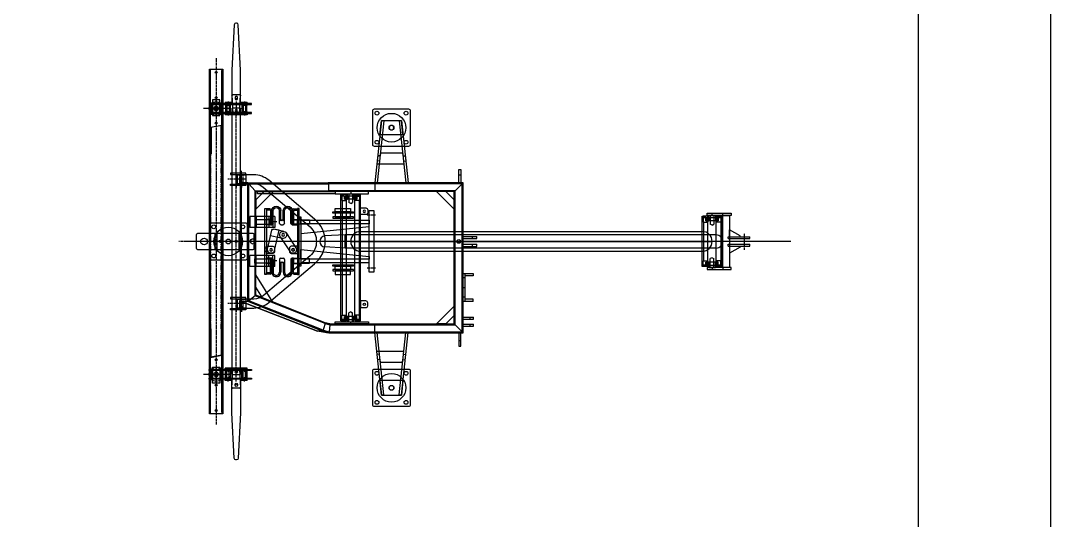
# Model space of a CAD drawing. Header units: millimetres. Extents: x 25083 to 52777, y 24772 to 45779.
# Drawn here: x 50119 to 52456, y 39702 to 40835 of the extents above; entities that cross this region are included whole.
import ezdxf

# ---------------------------------------------------------------- set-up
doc = ezdxf.new("R2010")
doc.units = ezdxf.units.MM
for name, pattern in [('0_CORE_Tower 1_01$0$105_15_0102_Level 01$0${ Tapered Dash }', [10, 4, -1, 1.5, -1, 1.5, -1]), ('0_CORE_Tower 1_01$0$105_15_0102_Level 01$1${ Tapered Dash }', [10, 4, -1, 1.5, -1, 1.5, -1]), ('0_CORE_Tower 1_01$0${ Tapered Dash }', [10, 4, -1, 1.5, -1, 1.5, -1]), ('0_CORE_Tower 1_01$0${ Wide Dash }', [12, 4, -2, 4, -2]), ('CENTER', [2, 1.25, -0.25, 0.25, -0.25]), ('双点画线', [22, 12, -2, 2, -2, 2, -2])]:
    doc.linetypes.add(name, pattern=pattern)
doc.layers.add('05(细点画线、剖切面的剖切线)', color=1, linetype='CENTER', lineweight=25)

# ---------------------------------------------------------------- blocks, each defined once
blk = doc.blocks.new('A$C226E364C')
at = {"color": 0}
for p, q in [((-3, 20.6), (-5.7, 20.6)), ((-3, 17.5), (-5.7, 17.5)), ((-5.7, 15.8), (1.3, 15.8)), ((-5.7, 0.8), (1.3, 0.8)), ((-1.3, 20.6), (1.3, 20.6)), ((-1.3, 17.5), (1.3, 17.5)), ((-3, -0.9), (-5.7, -0.9)), ((-3, -4), (-5.7, -4)), ((-1.3, -0.9), (1.3, -0.9)), ((-1.3, -4), (1.3, -4))]:
    blk.add_line(p, q, dxfattribs=at)
blk.add_lwpolyline([(-5.7, -5.7), (1.3, -5.7), (1.3, 22.3), (-5.7, 22.3)], close=True, dxfattribs=at)
at = {"color": 1}
for centre in [(-2.2, 19), (-2.2, -2.5)]:
    blk.add_circle(centre, 1.75, dxfattribs=at)
at = {"color": 0}
for centre, start, end in [((-2.2, 19), 61.7247, 118.2753), ((-2.2, 19), 241.7247, 298.2753), ((-2.2, -2.5), 61.7247, 118.2753), ((-2.2, -2.5), 241.7247, 298.2753)]:
    blk.add_arc(centre, 1.76, start, end, dxfattribs=at)
blk = doc.blocks.new('A$C086B6BDC')
at = {"color": 4}
for p, q in [((-8.8, 1.2), (-8.8, 7.2)), ((-8.8, 7.2), (1.2, 7.2)), ((-8.8, 1.2), (-1.8, 1.2)), ((-1.8, 1.2), (-1.8, -2)), ((1.2, 7.2), (1.2, -2)), ((-1.8, -0.3), (-1.8, -0.3)), ((-1.8, -2), (1.2, -2))]:
    blk.add_line(p, q, dxfattribs=at)
blk = doc.blocks.new('A$C6F3E5C05')
at = {"color": 1}
blk.add_line((-1.6, 2.3), (1.4, 2.3), dxfattribs=at)
at = {"color": 4}
blk.add_lwpolyline([(-1.6, 5.3), (1.4, 5.3), (1.4, -4.7), (-1.6, -4.7)], close=True, dxfattribs=at)
blk = doc.blocks.new('A$C7A11684E')
at = {"color": 1}
for p, q in [((-227.6, -0.6), (-214.6, -0.6)), ((-214.6, -1.1), (-214.6, -0.6)), ((45.4, -1.1), (45.4, -0.6)), ((58.4, -0.6), (45.4, -0.6))]:
    blk.add_line(p, q, dxfattribs=at)
for points in [[(-227.6, -0.6), (-227.6, 1.9), (58.4, 1.9), (58.4, -0.6)], [(45.4, -1.1), (-214.6, -1.1)]]:
    blk.add_lwpolyline(points, dxfattribs=at)
blk = doc.blocks.new('A$C69601DDB')
at = {"color": 3}
for p, q in [((-252.6, 11.7), (-240.6, 11.7)), ((-252.6, 11.7), (-252.6, -3.3)), ((-252.6, 8.4), (-232.6, 8.4)), ((-240.6, 13.7), (25.4, 13.7)), ((-240.6, 13.7), (-240.6, 11.7)), ((-230.6, 4.2), (-232.6, 8.4)), ((-230.6, 4.2), (-232.6, -0.1)), ((15.4, 4.2), (17.4, 8.4)), ((15.4, 4.2), (17.4, -0.1)), ((37.4, 8.4), (17.4, 8.4)), ((25.4, 13.7), (25.4, 11.7)), ((-252.6, -0.1), (-232.6, -0.1)), ((-252.6, -3.3), (-240.6, -3.3)), ((-240.6, -3.3), (-240.6, -5.3)), ((-240.6, -5.3), (25.4, -5.3)), ((37.4, -0.1), (17.4, -0.1)), ((25.4, -3.3), (25.4, -5.3))]:
    blk.add_line(p, q, dxfattribs=at)
at = {"color": 3, "linetype": 'ByBlock'}
for p, q in [((25.4, 11.7), (37.4, 11.7)), ((37.4, 11.7), (37.4, -3.3)), ((37.4, -3.3), (25.4, -3.3))]:
    blk.add_line(p, q, dxfattribs=at)
blk = doc.blocks.new('A$C2A6543FE')
at = {"color": 0, "linetype": 'ByBlock', "lineweight": -3}
for name, p in [('A$C69601DDB', (-26.6, 14)), ('A$C7A11684E', (-49.6, 38.8))]:
    blk.add_blockref(name, p, dxfattribs=at)
at = {"color": 0}
for name, p in [('A$C6F3E5C05', (-275.6, 32.8)), ('A$C086B6BDC', (-265.4, 31)), ('A$C226E364C', (-268.5, 9.9))]:
    blk.add_blockref(name, p, dxfattribs=at)
at = {"color": 0, "xscale": -1}
for name, p in [('A$C086B6BDC', (-3, 31)), ('A$C226E364C', (0.2, 9.9)), ('A$C6F3E5C05', (7.3, 32.8))]:
    blk.add_blockref(name, p, dxfattribs=at)
at = {"color": 0, "xscale": -1, "rotation": 180}
for name, p in [('A$C6F3E5C05', (-275.6, 3.5)), ('A$C086B6BDC', (-265.4, 5.3))]:
    blk.add_blockref(name, p, dxfattribs=at)
at = {"color": 0, "rotation": 180}
for name, p in [('A$C086B6BDC', (-3, 5.3)), ('A$C6F3E5C05', (7.3, 3.5))]:
    blk.add_blockref(name, p, dxfattribs=at)
at = {"color": 0, "linetype": 'ByBlock', "lineweight": -3, "xscale": -1, "rotation": 180}
blk.add_blockref('A$C7A11684E', (-49.6, -2.5), dxfattribs=at)
blk = doc.blocks.new('A$C00BD3A56')
at = {"layer": '05(细点画线、剖切面的剖切线)', "color": 4, "linetype": 'ByBlock'}
for p, q in [((49.5, 32.1), (-725.5, 32.1)), ((72, 9.6), (-748, 9.6)), ((49.5, -12.9), (-725.5, -12.9))]:
    blk.add_line(p, q, dxfattribs=at)
for centre, start, end in [((-725.5, 9.6), 90, 270), ((49.5, 9.6), 270, 90)]:
    blk.add_arc(centre, 22.5, start, end, dxfattribs=at)
blk = doc.blocks.new('A$C675F56F9')
at = {"color": 3}
for p, q in [((-85, 11.3), (-73, 11.3)), ((-85, 11.3), (-85, -3.7)), ((-85, 8.1), (-65, 8.1)), ((-73, 13.3), (21, 13.3)), ((-73, 13.3), (-73, 11.3)), ((-63, 3.8), (-65, 8.1)), ((-63, 3.8), (-65, -0.4)), ((11, 3.8), (13, 8.1)), ((11, 3.8), (13, -0.4)), ((33, 8.1), (13, 8.1)), ((21, 13.3), (21, 11.3)), ((-85, -0.4), (-65, -0.4)), ((-85, -3.7), (-73, -3.7)), ((-73, -3.7), (-73, -5.7)), ((-73, -5.7), (21, -5.7)), ((33, -0.4), (13, -0.4)), ((21, -3.7), (21, -5.7))]:
    blk.add_line(p, q, dxfattribs=at)
at = {"color": 3, "linetype": 'ByBlock'}
for p, q in [((21, 11.3), (33, 11.3)), ((33, 11.3), (33, -3.7)), ((33, -3.7), (21, -3.7))]:
    blk.add_line(p, q, dxfattribs=at)
blk = doc.blocks.new('A$C64C12D0B')
at = {"color": 1}
for p, q in [((-92.7, -1), (-79.7, -1)), ((-79.7, -1.5), (-79.7, -1)), ((8.3, -1.5), (8.3, -1)), ((21.3, -1), (8.3, -1))]:
    blk.add_line(p, q, dxfattribs=at)
for points in [[(-92.7, -1), (-92.7, 1.5), (21.3, 1.5), (21.3, -1)], [(8.3, -1.5), (-79.7, -1.5)]]:
    blk.add_lwpolyline(points, dxfattribs=at)
blk = doc.blocks.new('A$C06B802E3')
at = {"color": 0, "linetype": 'ByBlock', "lineweight": -3}
for name, p in [('A$C675F56F9', (-9.2, 10.4)), ('A$C64C12D0B', (0.4, 35.2))]:
    blk.add_blockref(name, p, dxfattribs=at)
at = {"color": 0}
for name, p in [('A$C6F3E5C05', (-90.7, 28.9)), ('A$C086B6BDC', (-80.5, 27)), ('A$C226E364C', (-83.6, 5.9))]:
    blk.add_blockref(name, p, dxfattribs=at)
at = {"color": 0, "xscale": -1}
for name, p, rotation in [('A$C086B6BDC', (9.9, 27), 359.9999999998244), ('A$C226E364C', (13.1, 5.9), 359.9999999998244), ('A$C6F3E5C05', (20.2, 28.9), 359.9999999998244), ('A$C6F3E5C05', (-90.7, -0.5), 180), ('A$C086B6BDC', (-80.5, 1.4), 180)]:
    blk.add_blockref(name, p, dxfattribs=dict(at, rotation=rotation))
at = {"color": 0, "rotation": 179.9999999998245}
for name, p in [('A$C086B6BDC', (9.9, 1.4)), ('A$C6F3E5C05', (20.2, -0.5))]:
    blk.add_blockref(name, p, dxfattribs=at)
at = {"color": 0, "linetype": 'ByBlock', "lineweight": -3, "xscale": -1, "rotation": 180}
blk.add_blockref('A$C64C12D0B', (0.4, -6.8), dxfattribs=at)
blk = doc.blocks.new('A$C54982F7B')
at = {"color": 0, "linetype": 'ByBlock', "lineweight": -3, "rotation": 270}
for name, p in [('A$C2A6543FE', (-16.7, -41.1)), ('A$C06B802E3', (-832.8, 20.8))]:
    blk.add_blockref(name, p, dxfattribs=at)
at = {"color": 0, "linetype": 'ByBlock', "lineweight": -3}
blk.add_blockref('A$C00BD3A56', (-70.6, 46.4), dxfattribs=at)
blk = doc.blocks.new('Z$W@#1CCE9FD8')
at = {"color": 1, "linetype": 'ByBlock', "lineweight": -3}
blk.add_line((-8.8, -3), (-8.8, 2), dxfattribs=at)
at = {"layer": '05(细点画线、剖切面的剖切线)', "color": 4, "linetype": 'ByBlock'}
blk.add_lwpolyline([(26.2, -3), (26.2, 2), (-48.8, 2), (-48.8, -3)], close=True, dxfattribs=at)
blk = doc.blocks.new('Z$W@#29A6927')
at = {"color": 4, "linetype": 'ByBlock', "lineweight": -3}
blk.add_lwpolyline([(8.8, 1.8), (185.4, 1.8), (185.4, -3.2), (8.8, -3.2)], close=True, dxfattribs=at)
at = {"color": 7, "linetype": 'ByBlock', "lineweight": -3}
blk.add_blockref('Z$W@#1CCE9FD8', (-17.4, -0.2), dxfattribs=at)
blk = doc.blocks.new('A$C15D52835')
at = {"layer": '05(细点画线、剖切面的剖切线)', "color": 0, "linetype": 'ByBlock'}
for p, q in [((1.9, 10.7), (-17, -8.2)), ((23.1, 10.7), (-17, -29.4)), ((1.9, 10.7), (23.1, 10.7)), ((-17, -8.2), (-17, -29.4))]:
    blk.add_line(p, q, dxfattribs=at)
blk = doc.blocks.new('A$C760E6F11')
at = {"color": 0, "linetype": 'ByBlock', "lineweight": -3}
for p, q in [((-30.1, 33.6), (-6.6, 24.3)), ((8.7, -0.1), (8.7, -28.3))]:
    blk.add_line(p, q, dxfattribs=at)
at = {"layer": '05(细点画线、剖切面的剖切线)', "color": 0, "linetype": 'ByBlock'}
for p, q in [((-30.1, 33.6), (8.7, -28.3)), ((-6.6, 24.3), (8.7, -0.1))]:
    blk.add_line(p, q, dxfattribs=at)
blk = doc.blocks.new('Z$W@#29931F98')
at = {"color": 0, "linetype": 'Continuous', "lineweight": 25}
for p, q in [((-352, 267.2), (-354, 269.2)), ((-49.3, 269.2), (-354, 269.2)), ((-354, 269.2), (-354, -70.8)), ((-354, 269.2), (-352, 267.2)), ((-336, 251.2), (-352, 267.2)), ((-352, 267.2), (-352, -68.8)), ((-49.8, 267.2), (-352, 267.2)), ((-51.7, 251.2), (-49.8, 267.2)), ((-36.5, 263.6), (-49.8, 267.2)), ((-35.2, 265.6), (-49.3, 269.2)), ((-40.9, 248.3), (-37.5, 260.2)), ((-36.5, 263.6), (-36.5, 263.6)), ((-36.5, 263.6), (132.1, 197)), ((-35.2, 265.6), (134.7, 198.4)), ((-23.7, 265.7), (149.4, 198.4)), ((149.5, 198.4), (-23.6, 265.7)), ((-334, 249.2), (-336, 251.2)), ((-336, 251.2), (-336, -52.8)), ((-336, 251.2), (-334, 249.2)), ((-51.7, 251.2), (-336, 251.2)), ((-51.6, 249.2), (-334, 249.2)), ((-40.9, 248.3), (-51.7, 251.2)), ((-51.7, 249.3), (-41.2, 246.5)), ((-51.3, 249.2), (-51.6, 249.2)), ((-41.2, 246.5), (116.3, 184.4)), ((-40.9, 248.3), (117.5, 185.8)), ((117.5, 185.8), (132.1, 197)), ((132.1, 197), (132.1, -68.8)), ((134.7, 198.4), (149.4, 198.4)), ((134.7, 198.4), (134.7, -70.8)), ((149.4, 198.4), (149.4, -70.8)), ((149.5, -70.6), (149.5, 198.3)), ((116.3, 184.5), (116.3, -51)), ((117.5, 185.8), (117.5, -52.8)), ((-354, -70.8), (-352, -68.8)), ((-352, -68.8), (-354, -70.8)), ((-352, -68.8), (-336, -52.8)), ((-352, -68.8), (-48.4, -68.8)), ((-336, -52.8), (-334, -50.8)), ((-334, -50.8), (-336, -52.8)), ((-336, -52.8), (-48.4, -52.8)), ((-334, -50.8), (-47.9, -50.8)), ((-49, -52.8), (-49, -68.8)), ((117.5, -52.8), (-48.4, -52.8)), ((132.1, -68.8), (-48.4, -68.8)), ((116.3, -50.8), (-47.9, -50.8)), ((117.5, -52.8), (132.1, -68.8)), ((-354, -70.8), (-47.9, -70.8)), ((134.7, -70.8), (-47.9, -70.8)), ((134.7, -70.8), (149.4, -70.8))]:
    blk.add_line(p, q, dxfattribs=at)
at = {"color": 0, "linetype": 'ByBlock', "lineweight": -3}
for p, q in [((-154, 269.2), (-154, 249.2)), ((-49.3, 269.2), (-43.9, 269.3)), ((-43.9, 269.3), (-23.7, 265.7)), ((-37.5, 260.2), (-36.5, 263.6)), ((-35.2, 265.6), (-23.7, 265.7)), ((-334, 249.2), (-334, -50.8)), ((-154, -70.8), (-154, -50.8))]:
    blk.add_line(p, q, dxfattribs=at)
at = {"color": 1, "linetype": 'ByBlock', "lineweight": -3}
blk.add_line((116.3, 62.2), (149.5, 62.2), dxfattribs=at)
at = {"color": 0, "linetype": 'ByBlock', "lineweight": -3}
blk.add_circle((-344, 62.2), 4.25, dxfattribs=at)
blk.add_arc((-33.8, 246.4), 7.4, 164.8668, 179.1436, dxfattribs=at)
at = {"color": 0, "linetype": 'Continuous', "lineweight": 25}
for centre, major_axis, ratio, start_param, end_param in [((-49.5, 267.3), (0.26, 2), 0.138006, 0.32957, 1.639896), ((-35.8, 263.6), (0.62, 1.9), 0.328108, 0.105463, 1.676259), ((-51.4, 251.3), (0.26, 2), 0.138006, 1.639896, 3.123426), ((-51.4, 251.2), (0.26, 2), 0.138006, 2.803229, 3.15976), ((132.9, 197), (1.98, 1.35), 0.199118, 0.28375, 1.854546), ((147.5, 197), (1.98, 1.35), 0.199118, 6.148056, 6.566935), ((118.3, 185.8), (1.98, 1.35), 0.199118, 1.854546, 3.006463), ((-48.6, -52.8), (0, 2), 0.212557, 0, 1.570796), ((-48.6, -68.8), (0, 2), 0.212557, 1.570796, 3.141593), ((118.3, -52.8), (-1.96, 1.96), 0.212557, 0.20944, 1.361357), ((132.9, -68.8), (-1.96, 1.96), 0.212557, 1.361357, 2.932153), ((132.9, -68.8), (1.96, -1.96), 0.212557, 4.502949, 6.073746), ((147.5, -68.8), (-1.96, 1.96), 0.212557, 2.932153, 3.351032)]:
    blk.add_ellipse(centre, major_axis=major_axis, ratio=ratio, start_param=start_param, end_param=end_param, dxfattribs=at)
at = {"color": 0, "linetype": 'ByBlock', "lineweight": -3}
for name, p in [('A$C15D52835', (-317, 238.5)), ('A$C760E6F11', (107.6, 166.1))]:
    blk.add_blockref(name, p, dxfattribs=at)
at = {"color": 0, "linetype": 'ByBlock', "lineweight": -3, "xscale": -1, "rotation": 180}
blk.add_blockref('A$C15D52835', (-317, -40.1), dxfattribs=at)
at = {"color": 0, "linetype": 'ByBlock', "lineweight": -3, "rotation": 180}
blk.add_blockref('A$C15D52835', (99.3, -40.1), dxfattribs=at)
blk = doc.blocks.new('Z$W@#3F712560')
at = {"color": 7, "linetype": 'ByBlock', "lineweight": -3}
for points in [[(-26.3, 4.8), (20, 4.8), (20, 7.8), (-26.3, 7.8)], [(-26.3, -3.2), (20, -3.2), (20, -6.2), (-26.3, -6.2)]]:
    blk.add_lwpolyline(points, close=True, dxfattribs=at)
at = {"color": 3, "linetype": 'ByBlock', "lineweight": -3}
for points in [[(-19.7, -3.2), (15, -3.2), (15, 4.8), (-19.7, 4.8)], [(-19.7, -6.2), (15, -6.2), (15, -14.2), (-19.7, -14.2)]]:
    blk.add_lwpolyline(points, close=True, dxfattribs=at)
blk = doc.blocks.new('Z$W@#A258A88')
at = {"color": 1, "linetype": '0_CORE_Tower 1_01$0$105_15_0102_Level 01$0${ Tapered Dash }', "lineweight": -3}
blk.add_line((-37.9, 3), (-24.1, 3), dxfattribs=at)
at = {"color": 7, "linetype": 'ByBlock', "lineweight": -3}
for p, q in [((-33.9, 15.5), (-33.9, -9.5)), ((-33.9, 15.5), (23.2, 15.5)), ((-28.9, 15.5), (-28.9, -9.5)), ((-20.1, 15.5), (-20.1, -9.5)), ((9, 15.5), (9, -9.5)), ((23.2, 15.5), (23.2, -9.5)), ((-33.9, -9.5), (23.2, -9.5))]:
    blk.add_line(p, q, dxfattribs=at)
blk = doc.blocks.new('A$C20CB457A')
at = {"color": 0}
for p, q in [((-31.5, 26.8), (-31.5, -5.2)), ((-28.5, 26.8), (-28.5, -5.2)), ((-27.5, 30.8), (-19.5, 30.8)), ((-27.5, 27.8), (-19.5, 27.8)), ((-19.5, 30.8), (-19.5, 27.8)), ((-28.5, -5.2), (-31.5, -5.2))]:
    blk.add_line(p, q, dxfattribs=at)
blk.add_lwpolyline([(7.5, -4), (-28.5, -4), (-28.5, 6), (7.5, 6)], close=True, dxfattribs=at)
for radius in [4, 1]:
    blk.add_arc((-27.5, 26.8), radius, 90, 180, dxfattribs=at)
blk = doc.blocks.new('A$C145E6979')
at = {"color": 1}
for p, q in [((-29.1, 37.1), (-41.1, 37.1)), ((-41.1, 37.1), (-41.1, 25.1)), ((-29.1, 25.1), (-41.1, 25.1)), ((-29.1, 37.1), (-29.1, 5.1)), ((-26.1, 34.1), (-26.1, 5.1)), ((-12.1, 34.1), (-12.1, 5.1)), ((-9.1, 37.1), (-3.1, 37.1)), ((-9.1, 27.8), (-9.1, 5.1)), ((-7.7, 27.4), (-7.9, 28)), ((-4.9, 27.1), (-7.2, 27.1)), ((-4.5, 27.4), (-4.2, 28)), ((-3.1, 27.8), (-3.1, 5.1)), ((-0.1, 34.1), (-0.1, 5.1)), ((13.9, 34.1), (13.9, 5.1)), ((16.9, 37.1), (28.9, 37.1)), ((16.9, 37.1), (16.9, 5.1)), ((16.9, 25.1), (28.9, 25.1)), ((28.9, 37.1), (28.9, 25.1))]:
    blk.add_line(p, q, dxfattribs=at)
for centre, radius, start, end in [((-29.1, 34.1), 3, 0, 90), ((-9.1, 34.1), 3, 90, 180), ((-8.5, 27.8), 0.6, 19.29, 180), ((-7.2, 27.6), 0.5, 199.29, 270), ((-4.9, 27.6), 0.5, 270, 340.71), ((-3.7, 27.8), 0.6, 0, 160.71), ((-3.1, 34.1), 3, 0, 90), ((16.9, 34.1), 3, 90, 180), ((-19.1, 5.1), 10, 180, 0), ((-19.1, 5.1), 7, 180, 0), ((6.9, 5.1), 10, 180, 0), ((6.9, 5.1), 7, 180, 0)]:
    blk.add_arc(centre, radius, start, end, dxfattribs=at)
blk = doc.blocks.new('A$C55B61668')
at = {"color": 0}
for p, q in [((-13.1, 9.3), (-16.1, 9.3)), ((-16.1, 9.3), (-16.1, 1.3)), ((-13.1, 1.3), (-16.1, 1.3))]:
    blk.add_line(p, q, dxfattribs=at)
blk.add_lwpolyline([(-13.1, 1.3), (-13.1, -2.7), (0.9, -2.7, 0.414214), (4.9, 1.3), (4.9, 9.3, 0.414214), (0.9, 13.3), (-13.1, 13.3), (-13.1, 9.3)], format="xyb", dxfattribs=at)
blk.add_circle((-3.1, 5.3), 3, dxfattribs=at)
blk = doc.blocks.new('A$C61C1417C')
at = {"color": 1}
for p, q in [((-0.7, 23.4), (9.6, -22.5)), ((-16.3, 19.9), (-6.7, -23)), ((9.6, -22.5), (-3.1, -25.3))]:
    blk.add_line(p, q, dxfattribs=at)
blk.add_circle((-8.5, 21.6), 3, dxfattribs=at)
for centre, radius, start, end in [((-8.5, 21.6), 8, 12.6901, 192.6901), ((-3.7, -22.4), 3, 192.6901, 282.6901)]:
    blk.add_arc(centre, radius, start, end, dxfattribs=at)
blk = doc.blocks.new('A$C0BEA4277')
at = {"color": 1}
for p, q in [((6.1, 13.6), (-20.8, 7.6)), ((-20.8, 7.6), (-17.9, -5.1)), ((9.6, -2), (-14.3, -7.4))]:
    blk.add_line(p, q, dxfattribs=at)
blk.add_circle((7.8, 5.8), 3, dxfattribs=at)
for centre, radius, start, end in [((7.8, 5.8), 8, 282.6901, 102.6901), ((-15, -4.5), 3, 192.6901, 282.6901)]:
    blk.add_arc(centre, radius, start, end, dxfattribs=at)
blk = doc.blocks.new('A$C3C133355')
at = {"color": 1}
for p, q in [((-19, -7.2), (3.4, 26.6)), ((-5.6, -16.1), (16.8, 17.7))]:
    blk.add_line(p, q, dxfattribs=at)
for centre in [(10.1, 22.1), (-12.3, -11.6)]:
    blk.add_circle(centre, 3, dxfattribs=at)
for centre, start, end in [((10.1, 22.1), 326.4238, 146.4238), ((-12.3, -11.6), 146.4238, 326.4238)]:
    blk.add_arc(centre, 8, start, end, dxfattribs=at)
blk = doc.blocks.new('Z$W@#A9929818')
at = {"color": 0}
blk.add_line((-36.1, 111.8), (-36.1, 108.8), dxfattribs=at)
blk.add_lwpolyline([(-40.1, -18.2), (-44.1, -18.2), (-44.1, 93.8), (-40.1, 93.8)], close=True, dxfattribs=at)
at = {"color": 4}
for points in [[(-40.1, -37.2), (-36.1, -37.2), (-36.1, 112.8), (-40.1, 112.8)], [(37.9, -37.2), (33.9, -37.2), (33.9, 112.8), (37.9, 112.8)]]:
    blk.add_lwpolyline(points, close=True, dxfattribs=at)
at = {"color": 0, "rotation": 180}
for name, p in [('A$C145E6979', (-7.2, 112.8)), ('A$C20CB457A', (-55.6, -5.4))]:
    blk.add_blockref(name, p, dxfattribs=at)
at = {"color": 0, "xscale": -1}
for name, p in [('A$C20CB457A', (-55.6, 80.9)), ('A$C3C133355', (-16, 34.6)), ('A$C61C1417C', (15.3, 35.1)), ('A$C55B61668', (20.7, 51.5)), ('A$C145E6979', (-7.2, -37.3))]:
    blk.add_blockref(name, p, dxfattribs=at)
at = {"color": 0}
for name, p in [('A$C20CB457A', (53.3, 80.9)), ('A$C55B61668', (-23, 51.5))]:
    blk.add_blockref(name, p, dxfattribs=at)
at = {"color": 1, "xscale": -1}
blk.add_blockref('A$C0BEA4277', (4.1, 17.2), dxfattribs=at)
at = {"color": 0, "xscale": -1, "rotation": 180}
blk.add_blockref('A$C20CB457A', (53.3, -5.4), dxfattribs=at)
blk = doc.blocks.new('Z$W@#F093DA64')
at = {"color": 1, "linetype": '0_CORE_Tower 1_01$0$105_15_0102_Level 01$1${ Tapered Dash }', "lineweight": -3}
for p, q in [((-98.5, 63), (-118.5, 63)), ((-98.5, -57), (-118.5, -57))]:
    blk.add_line(p, q, dxfattribs=at)
at = {"color": 3, "linetype": 'ByBlock', "lineweight": -3}
blk.add_lwpolyline([(-103.5, 73), (-103.5, -67), (-113.5, -67), (-113.5, 73)], close=True, dxfattribs=at)
at = {"color": 4, "linetype": 'ByBlock', "lineweight": -3}
for points in [[(-103.5, 43), (51.5, 43), (51.5, 51), (-103.5, 51)], [(-103.5, 37), (-103.5, 43), (51.5, 43), (51.5, 21.3)], [(-103.5, -31), (-103.5, -37), (51.5, -37), (51.5, -15.2)], [(-103.5, -37), (51.5, -37), (51.5, -45), (-103.5, -45)]]:
    blk.add_lwpolyline(points, close=True, dxfattribs=at)
at = {"color": 7, "linetype": 'ByBlock', "lineweight": -3}
blk.add_lwpolyline([(51.5, 59), (55.5, 59), (55.5, -53), (51.5, -53)], close=True, dxfattribs=at)
blk = doc.blocks.new('A$C57343030')
at = {"color": 0, "linetype": 'ByBlock'}
for p, q in [((45.6, 20.6), (-16.4, 20.6)), ((-16.4, 20.6), (-16.4, 10.6)), ((45.6, 10.6), (-16.4, 10.6)), ((45.6, 20.6), (45.6, 10.6)), ((45.6, -15.4), (-16.4, -15.4)), ((-16.4, -15.4), (-16.4, -25.4)), ((45.6, -25.4), (-16.4, -25.4)), ((45.6, -15.4), (45.6, -25.4))]:
    blk.add_line(p, q, dxfattribs=at)
at = {"color": 1, "linetype": 'ByBlock'}
for p, q in [((3.6, 20.6), (3.6, 10.6)), ((3.6, -15.4), (3.6, -25.4))]:
    blk.add_line(p, q, dxfattribs=at)
blk = doc.blocks.new('A$C3A3D4EA4')
at = {"color": 0, "linetype": 'ByBlock', "lineweight": -3}
blk.add_line((3.7, 15.2), (3.7, 2.2), dxfattribs=at)
at = {"color": 0, "linetype": 'ByBlock', "lineweight": -3, "xscale": 0.5, "yscale": 0.5, "zscale": 0.5}
blk.add_blockref('A$C57343030', (-19.1, 9.9), dxfattribs=at)
blk = doc.blocks.new('A$C4B00351B')
at = {"color": 4, "linetype": 'ByBlock'}
for p, q in [((3.2, 17.7), (-20.3, 17.7)), ((-20.3, 17.7), (-20.3, 13.7)), ((3.2, 13.7), (-20.3, 13.7)), ((3.2, 1.7), (-20.3, 1.7)), ((-20.3, 1.7), (-20.3, -2.3)), ((3.2, -2.3), (-20.3, -2.3))]:
    blk.add_line(p, q, dxfattribs=at)
at = {"color": 1, "linetype": 'ByBlock'}
for p, q in [((-12.8, 17.7), (-12.8, 13.7)), ((-12.8, 1.7), (-12.8, -2.3))]:
    blk.add_line(p, q, dxfattribs=at)
at = {"color": 4, "linetype": 'ByBlock', "lineweight": -3}
for p, q in [((3.2, 17.7), (3.2, 13.7)), ((3.2, 1.7), (3.2, -2.3))]:
    blk.add_line(p, q, dxfattribs=at)
blk = doc.blocks.new('A$C1CF53301')
at = {"color": 0, "linetype": 'ByBlock', "lineweight": -3}
for p, q in [((-20.1, 58), (2.4, 58)), ((-20.1, 58), (-20.1, 53)), ((-20.1, 53), (-2.6, 53)), ((-2.6, 58), (-2.6, -5.5)), ((2.4, 58), (2.4, -5.5)), ((2.4, 26.3), (-2.6, 26.3)), ((-20.1, -5.5), (-20.1, -0.5)), ((-20.1, -0.5), (-2.6, -0.5)), ((2.4, -5.5), (-20.1, -5.5))]:
    blk.add_line(p, q, dxfattribs=at)
at = {"color": 1, "linetype": 'ByBlock', "lineweight": -3}
for p, q in [((-2.6, 48), (2.4, 48)), ((-2.6, 4.5), (2.4, 4.5))]:
    blk.add_line(p, q, dxfattribs=at)
blk = doc.blocks.new('A$C34972EA1')
at = {"color": 0, "linetype": 'ByBlock', "lineweight": -3}
for p, q in [((-4.8, 39.2), (-4.8, -21.8)), ((5.2, 39.2), (-4.8, 39.2)), ((5.2, -21.8), (5.2, 39.2)), ((-4.8, -21.8), (5.2, -21.8))]:
    blk.add_line(p, q, dxfattribs=at)
at = {"color": 1, "linetype": 'ByBlock', "lineweight": -3}
blk.add_line((5.2, 14.2), (-4.8, 14.2), dxfattribs=at)
blk = doc.blocks.new('Z$W@#97F63DDE')
at = {"color": 0, "linetype": 'ByBlock', "lineweight": -3}
blk.add_lwpolyline([(2.9, -0.4), (2.9, 11.6), (-12.1, 11.6), (-12.1, -0.4, 0.414214), (-8.1, -4.4), (-1.1, -4.4, 0.414214)], format="xyb", close=True, dxfattribs=at)
blk.add_circle((-4.6, 3.1), 2.65, dxfattribs=at)
blk = doc.blocks.new('A$C384A1E0C')
at = {"color": 0, "linetype": 'ByBlock', "lineweight": -3}
for p, q in [((-41, -7.4), (-37.5, 25.6)), ((7.5, 25.6), (-37.5, 25.6)), ((11, -7.4), (7.5, 25.6)), ((-41, -7.4), (11, -7.4))]:
    blk.add_line(p, q, dxfattribs=at)
blk.add_circle((-15, 9.1), 5.2, dxfattribs=at)
blk = doc.blocks.new('A$C07EF2930')
at = {"color": 3, "linetype": 'ByBlock', "lineweight": -3}
for p, q in [((-38.4, 10), (-43.4, 10.5)), ((13.6, 10), (18.6, 10.5)), ((-39.7, -2), (-44.6, -1.5)), ((14.9, -2), (19.9, -1.5))]:
    blk.add_line(p, q, dxfattribs=at)
at = {"layer": '05(细点画线、剖切面的剖切线)', "color": 3, "linetype": 'ByBlock'}
for p, q in [((-43.4, 10.5), (-44.6, -1.5)), ((-37.7, 16.5), (-38.4, 10)), ((-37.7, 16.5), (12.9, 16.5)), ((12.9, 16.5), (13.6, 10)), ((18.6, 10.5), (19.9, -1.5)), ((-39.7, -2), (-40.4, -8.5)), ((-40.4, -8.5), (15.6, -8.5)), ((14.9, -2), (15.6, -8.5))]:
    blk.add_line(p, q, dxfattribs=at)
blk = doc.blocks.new('A$C5BE46ED2')
at = {"color": 1, "linetype": 'ByBlock', "lineweight": -3}
for p, q in [((-5.3, 20.9), (-0.3, 20.9)), ((-70.8, -21.6), (4.2, -21.6)), ((-65.8, -21.6), (-70.7, -21)), ((-0.8, -21.6), (4.2, -21))]:
    blk.add_line(p, q, dxfattribs=at)
at = {"layer": '05(细点画线、剖切面的剖切线)', "color": 1, "linetype": 'ByBlock'}
for p, q in [((-55.8, 119.9), (-70.8, -21.6)), ((-50.8, 119.4), (-65.8, -21.6)), ((-55.8, 119.9), (-50.8, 119.4)), ((-15.8, 119.4), (-10.8, 119.9)), ((-15.8, 119.4), (-0.8, -21.6)), ((-10.8, 119.9), (4.2, -21.6))]:
    blk.add_line(p, q, dxfattribs=at)
blk = doc.blocks.new('A$C0C27556E')
at = {"color": 0, "linetype": 'ByBlock', "lineweight": -3}
for name, p in [('A$C5BE46ED2', (-0.8, 12.5)), ('A$C384A1E0C', (-19, 106.9)), ('A$C07EF2930', (-21.7, 42))]:
    blk.add_blockref(name, p, dxfattribs=at)
blk = doc.blocks.new('Z$W@#DA52E30')
at = {"color": 0, "linetype": 'ByBlock'}
for p, q in [((-96.1, 23.8), (-96.1, -8.2)), ((-7.6, 25.8), (-94.1, 25.8)), ((-67.6, 25.8), (-67.6, -10.2)), ((-62.6, 25.8), (-62.6, -10.2)), ((-12.6, 25.8), (-12.6, -10.2)), ((-7.6, 25.8), (-7.6, -10.2)), ((32.4, 25.8), (-7.6, 25.8)), ((-7.6, 25.8), (-7.6, -10.2)), ((34.4, 23.8), (34.4, -8.2)), ((-94.1, -10.2), (-7.6, -10.2)), ((-7.6, -10.2), (32.4, -10.2))]:
    blk.add_line(p, q, dxfattribs=at)
for centre, radius in [((-55.6, 7.8), 2.5), ((-37.6, 7.8), 5.25), ((-19.6, 7.8), 2.5), ((17.4, 7.8), 7.5)]:
    blk.add_circle(centre, radius, dxfattribs=at)
for centre, start, end in [((-94.1, 23.8), 90, 180), ((32.4, 23.8), 0, 90), ((-94.1, -8.2), 180, 270), ((32.4, -8.2), 270, 360)]:
    blk.add_arc(centre, 2, start, end, dxfattribs=at)
blk = doc.blocks.new('Z$W@#90C0F553')
at = {"color": 7, "linetype": 'ByBlock', "lineweight": -3}
for centre, radius in [((-26.4, 50.9), 4.3), ((39.6, 50.9), 4.3), ((6.6, 17.9), 5.5), ((-26.4, -15.1), 4.3), ((39.6, -15.1), 4.3)]:
    blk.add_circle(centre, radius, dxfattribs=at)
at = {"layer": '05(细点画线、剖切面的剖切线)', "color": 0, "linetype": 'ByBlock'}
blk.add_lwpolyline([(49.1, 56.4), (49.1, -20.6, -0.414214), (45.1, -24.6), (-31.9, -24.6, -0.414214), (-35.9, -20.6), (-35.9, 56.4, -0.414214), (-31.9, 60.4), (45.1, 60.4, -0.414214)], format="xyb", close=True, dxfattribs=at)
blk = doc.blocks.new('Z$W@#9209AA7F')
at = {"linetype": 'ByBlock', "lineweight": -3}
h = blk.add_hatch(dxfattribs=at)
h.set_pattern_fill('ANSI33')
h.set_pattern_definition([(45, (-11.1727, -1.6215), (-4.4901, 4.4901), []), (45, (-6.6825, -1.6215), (-4.4901, 4.4901), [3.175, -1.5875])])
h.paths.add_polyline_path([(-13.2, 7.1), (-13.2, 10.4), (4.8, 10.4), (4.8, 7.1)])
h.paths.add_polyline_path([(-13.2, -1.6), (-13.2, 1.6), (4.8, 1.6), (4.8, -1.6)])
at = {"color": 7, "linetype": 'ByBlock', "lineweight": -3}
for p, q in [((-13.2, 7.1), (4.8, 7.1)), ((-13.2, 1.6), (4.8, 1.6))]:
    blk.add_line(p, q, dxfattribs=at)
blk.add_lwpolyline([(-13.2, 10.4), (4.8, 10.4), (4.8, -1.6), (-13.2, -1.6)], close=True, dxfattribs=at)
blk = doc.blocks.new('Z$W@#C5042B1F')
at = {"color": 1, "linetype": '0_CORE_Tower 1_01$0${ Tapered Dash }', "lineweight": -3}
for p, q in [((-19.9, 1.3), (-19.9, -5.7)), ((17.1, 1.3), (17.1, -5.7))]:
    blk.add_line(p, q, dxfattribs=at)
at = {"color": 7, "linetype": 'ByBlock', "lineweight": -3}
for p, q in [((-9.4, 11.3), (6.6, 11.3)), ((-26.4, -0.7), (-11.4, -0.7)), ((-26.4, -0.7), (-26.4, -3.7)), ((-26.4, -3.7), (23.6, -3.7)), ((-11.4, -3.7), (8.6, -3.7)), ((8.6, -0.7), (23.6, -0.7)), ((23.6, -0.7), (23.6, -3.7))]:
    blk.add_line(p, q, dxfattribs=at)
for points in [[(-11.4, -3.7), (-11.4, 9.3)], [(8.6, 9.3), (8.6, -3.7)]]:
    blk.add_lwpolyline(points, dxfattribs=at)
blk.add_circle((-1.4, 5.3), 2.7, dxfattribs=at)
for centre, start, end in [((-9.4, 9.3), 90, 180), ((6.6, 9.3), 0, 90)]:
    blk.add_arc(centre, 2, start, end, dxfattribs=at)
blk = doc.blocks.new('Z$W@#33BC532E')
at = {"color": 1, "linetype": '0_CORE_Tower 1_01$0${ Tapered Dash }', "lineweight": -3}
for p, q in [((-20.2, 1.3), (-20.2, -5.7)), ((16.8, 1.3), (16.8, -5.7))]:
    blk.add_line(p, q, dxfattribs=at)
at = {"color": 7, "linetype": 'ByBlock', "lineweight": -3}
for p, q in [((-9.7, 16.3), (6.3, 16.3)), ((-26.7, -0.7), (-11.7, -0.7)), ((-26.7, -0.7), (-26.7, -3.7)), ((-26.7, -3.7), (23.3, -3.7)), ((8.3, -0.7), (23.3, -0.7)), ((23.3, -0.7), (23.3, -3.7))]:
    blk.add_line(p, q, dxfattribs=at)
for points in [[(-11.7, -3.7), (-11.7, 14.3)], [(8.3, 14.3), (8.3, -3.7)]]:
    blk.add_lwpolyline(points, dxfattribs=at)
blk.add_lwpolyline([(-4.4, 10.3, -1), (1, 10.3), (1, 7.6, -1), (-4.4, 7.6)], format="xyb", close=True, dxfattribs=at)
for centre, start, end in [((-9.7, 14.3), 90, 180), ((6.3, 14.3), 0, 90)]:
    blk.add_arc(centre, 2, start, end, dxfattribs=at)
blk = doc.blocks.new('Z$W@#C7283B1B')
at = {"color": 4, "linetype": '0_CORE_Tower 1_01$0${ Wide Dash }', "lineweight": -3}
for p, q in [((-67.2, 9.9), (-67.2, 17.9)), ((-30.2, 9.9), (-30.2, 17.9)), ((-13.2, 9.9), (-13.2, 17.9)), ((6.8, 9.9), (6.8, 17.9)), ((-67.2, -10.1), (-67.2, -2.1)), ((-30.2, -10.1), (-30.2, -2.1)), ((-13.2, -10.1), (-13.2, -2.1)), ((6.8, -10.1), (6.8, -2.1))]:
    blk.add_line(p, q, dxfattribs=at)
at = {"color": 4, "linetype": '0_CORE_Tower 1_01$0${ Tapered Dash }', "lineweight": -3}
blk.add_line((-48.7, 19.8), (-48.7, -12), dxfattribs=at)
at = {"color": 1, "linetype": 'ByBlock', "lineweight": -3}
for points in [[(-83.7, 14.9), (12.8, 14.9), (12.8, 12.9), (-83.7, 12.9)], [(-83.7, -5.1), (12.8, -5.1), (12.8, -7.1), (-83.7, -7.1)]]:
    blk.add_lwpolyline(points, close=True, dxfattribs=at)
blk = doc.blocks.new('Z$W@#D1BA8CB8')
at = {"color": 7, "linetype": 'ByBlock', "lineweight": -3}
blk.add_lwpolyline([(-7.9, -7.7), (-63.9, -7.7), (-107, -5.2, -0.397686), (-107.9, -4.2), (-107.9, 8.9, -0.397686), (-107, 9.9), (-63.9, 12.3), (-7.9, 12.3), (95.1, 6.9, -0.404935), (99, 2.9), (99, 1.7, -0.404935), (95.1, -2.3)], format="xyb", close=True, dxfattribs=at)
for centre in [(-99.9, 2.3), (-69.9, 2.3)]:
    blk.add_circle(centre, 2.7, dxfattribs=at)
blk = doc.blocks.new('A$C11466BF6')
at = {"color": 1, "linetype": 'ByBlock', "lineweight": -3}
for p, q in [((-16, 2.9), (-16, -2.1)), ((8.2, 2.9), (8.2, -2.1))]:
    blk.add_line(p, q, dxfattribs=at)
at = {"color": 4, "linetype": 'ByBlock', "lineweight": -3}
blk.add_lwpolyline([(-35, 2.9), (19.2, 2.9), (19.2, -2.1), (-35, -2.1)], close=True, dxfattribs=at)
blk = doc.blocks.new('A$C58CB2419')
at = {"color": 1, "linetype": 'ByBlock'}
blk.add_line((-6.6, 104.6), (-6.6, -13.4), dxfattribs=at)
at = {"color": 4, "linetype": 'ByBlock', "lineweight": -3}
blk.add_lwpolyline([(-21.6, 104.6), (8.4, 104.6), (8.4, -13.4), (-21.6, -13.4)], close=True, dxfattribs=at)
blk = doc.blocks.new('Z$W@#F71FB0C5')
at = {"color": 7, "linetype": 'ByBlock', "lineweight": -3}
blk.add_line((-16, 3.2), (4, 3.2), dxfattribs=at)
at = {"color": 2, "linetype": '0_CORE_Tower 1_01$0$105_15_0102_Level 01$0${ Tapered Dash }', "lineweight": -3}
for p, q in [((-10, 13.2), (-10, -6.8)), ((-6, 18.2), (-6, -11.8)), ((-2, 13.2), (-2, -6.8))]:
    blk.add_line(p, q, dxfattribs=at)
at = {"color": 7, "linetype": 'ByBlock', "lineweight": -3}
blk.add_lwpolyline([(-16, 13.2), (4, 13.2), (4, -6.8), (-16, -6.8)], close=True, dxfattribs=at)
blk = doc.blocks.new('Z$W@#9C858CF2')
at = {"color": 2, "linetype": '0_CORE_Tower 1_01$0$105_15_0102_Level 01$0${ Tapered Dash }', "lineweight": -3}
for p, q in [((-19.7, -6.7), (-19.7, 6.3)), ((-7.7, -6.7), (-7.7, 6.3))]:
    blk.add_line(p, q, dxfattribs=at)
at = {"color": 4, "linetype": 'ByBlock', "lineweight": -3}
blk.add_lwpolyline([(-29.7, 1.3), (5.3, 1.3), (5.3, -1.7), (-29.7, -1.7)], close=True, dxfattribs=at)
blk = doc.blocks.new('Z$W@#C1476000')
at = {"color": 2, "linetype": '0_CORE_Tower 1_01$0$105_15_0102_Level 01$0${ Tapered Dash }', "lineweight": -3}
blk.add_line((307.4, 300.5), (307.3, -294.5), dxfattribs=at)
at = {"color": 4, "linetype": 'ByBlock'}
for p, q in [((-835.9, 16), (-811.7, 29.5)), ((-811.7, 13.2), (-811.7, 29.2)), ((-858.1, 13.5), (-858.1, 9.5)), ((-808.6, 13.5), (-858.1, 13.5)), ((-808.6, 9.5), (-858.1, 9.5)), ((-835.9, 13.5), (-835.9, 16)), ((-811.7, 13.5), (-835.9, 13.5)), ((-808.6, 13.5), (-808.6, 9.5)), ((-858.1, -3.5), (-858.1, -7.5)), ((-808.6, -3.5), (-858.1, -3.5)), ((-808.6, -7.5), (-858.1, -7.5)), ((-811.7, -7.5), (-835.9, -7.5)), ((-835.9, -7.5), (-835.9, -10)), ((-835.9, -10), (-811.7, -23.5)), ((-811.7, -7.3), (-811.7, -23.3)), ((-808.6, -3.5), (-808.6, -7.5))]:
    blk.add_line(p, q, dxfattribs=at)
at = {"color": 2, "linetype": '0_CORE_Tower 1_01$0$105_15_0102_Level 01$0${ Tapered Dash }'}
blk.add_line((-846.2, 22), (-846.2, -16), dxfattribs=at)
at = {"color": 4, "linetype": 'ByBlock', "lineweight": -3}
blk.add_lwpolyline([(297.4, -284.5), (317.3, -284.5), (317.3, 290.5), (297.3, 290.5), (297.3, -284.5), (317.3, -284.5)], dxfattribs=at)
at = {"color": 4, "linetype": 'ByBlock'}
blk.add_arc((-781.7, 3), 15, 90, 270, dxfattribs=at)
at = {"layer": '05(细点画线、剖切面的剖切线)', "color": 2, "linetype": '0_CORE_Tower 1_01$0$105_15_0102_Level 01$0${ Tapered Dash }'}
for p, q in [((287.3, 144), (327.3, 144)), ((-946.8, 3), (418.8, 3)), ((287.3, 3), (327.3, 3)), ((287.3, -138), (327.3, -138))]:
    blk.add_line(p, q, dxfattribs=at)
at = {"layer": '05(细点画线、剖切面的剖切线)', "color": 4, "linetype": 'ByBlock'}
for p, q in [((-781.7, 18), (60.3, 18)), ((60.3, 18), (106.6, 15.4)), ((60.3, 18), (60.3, -12)), ((-781.7, -12), (60.3, -12)), ((60.3, -12), (106.6, -9.4))]:
    blk.add_line(p, q, dxfattribs=at)
blk.add_lwpolyline([(139.7, 35.7), (246.5, 126.4, -0.177801), (267.2, 134), (305.3, 134), (305.3, 154), (267.2, 154, 0.177801), (233.5, 141.6), (129.8, 53.5, 0.22896), (105.3, 3, 0.22896), (129.8, -47.5), (233.5, -135.7, 0.177801), (267.2, -148), (305.3, -148), (305.3, -128), (267.2, -128, -0.177801), (246.5, -120.4), (139.7, -29.8, -0.209851), (125.3, 3, -0.209851), (139.7, 35.8, -0.209851)], format="xyb", dxfattribs=at)
blk.add_arc((105.3, 3), 12.5, 275.736, 84.264, dxfattribs=at)
at = {"color": 7, "linetype": 'ByBlock', "lineweight": -3}
for name, p in [('Z$W@#9C858CF2', (315, 156.7)), ('Z$W@#F71FB0C5', (301.4, 140.8)), ('Z$W@#9C858CF2', (315, -125.3)), ('Z$W@#F71FB0C5', (301.4, -141.2))]:
    blk.add_blockref(name, p, dxfattribs=at)
at = {"color": 7, "linetype": 'ByBlock', "lineweight": -3, "xscale": -1, "rotation": 180}
for p in [(315, 131.2), (315, -150.8)]:
    blk.add_blockref('Z$W@#9C858CF2', p, dxfattribs=at)
at = {"color": 0, "linetype": 'ByBlock', "lineweight": -3, "xscale": -1, "rotation": 180}
blk.add_blockref('A$C11466BF6', (-780.6, 64.9), dxfattribs=at)
at = {"color": 0, "linetype": 'ByBlock', "lineweight": -3}
for name, p in [('A$C58CB2419', (-790.1, -42.6)), ('A$C11466BF6', (-780.6, -58.9))]:
    blk.add_blockref(name, p, dxfattribs=at)
blk = doc.blocks.new('Z$W@#EF4CB2AA')
at = {"color": 7}
for p, q in [((-271.5, -12.8), (-276.1, 13.2)), ((-275.8, 11.5), (-211.3, 11.5)), ((-211.3, 11.5), (-211.3, 12.5)), ((184.7, 11.5), (184.7, 12.5)), ((245.2, 11.5), (184.7, 11.5)), ((249.5, -12.8), (244.9, 13.2)), ((-211.3, -11.1), (-271.8, -11.1)), ((-211.3, -12.1), (-211.3, -11.1)), ((184.7, -12.1), (184.7, -11.1)), ((184.7, -11.1), (249.2, -11.1))]:
    blk.add_line(p, q, dxfattribs=at)
at = {"color": 0}
for p, q in [((-276.1, 13.2), (244.9, 13.2)), ((-271.5, -12.8), (249.5, -12.8))]:
    blk.add_line(p, q, dxfattribs=at)
at = {"color": 7, "linetype": '双点画线'}
for p, q in [((-211.3, 12), (184.7, 12)), ((-211.3, -11.6), (184.7, -11.6))]:
    blk.add_line(p, q, dxfattribs=at)
blk = doc.blocks.new('Z$W@#9EAA6C0')
at = {"color": 2, "linetype": '0_CORE_Tower 1_01$0${ Tapered Dash }', "lineweight": -3}
blk.add_line((-6.7, 14.7), (-6.7, -7.3), dxfattribs=at)
at = {"color": 6, "linetype": 'ByBlock', "lineweight": -3}
for points in [[(-26.7, 11.7), (9.3, 11.7), (9.3, 3.7), (-26.7, 3.7)], [(-26.7, 3.7), (9.3, 3.7), (9.3, -4.3), (-26.7, -4.3)]]:
    blk.add_lwpolyline(points, close=True, dxfattribs=at)
blk = doc.blocks.new('Z$W@#18C95102')
at = {"color": 7, "linetype": 'ByBlock', "lineweight": -3}
for p, q in [((5.7, 12.9), (-14.3, 12.9)), ((4.9, 14.9), (-13.6, 14.9)), ((5.7, -4.1), (-14.3, -4.1)), ((4.9, -6.1), (-13.6, -6.1))]:
    blk.add_line(p, q, dxfattribs=at)
for points in [[(-13.6, -6.1), (-14.3, -4.1, -0.176471), (-14.3, 12.9), (-13.6, 14.9)], [(4.9, 14.9), (5.7, 12.9, -0.176471), (5.7, -4.1), (4.9, -6.1)]]:
    blk.add_lwpolyline(points, format="xyb", dxfattribs=at)
blk.add_circle((-4.3, 4.4), 3.2, dxfattribs=at)
blk = doc.blocks.new('Z$W@#4CC82E55')
at = {"color": 2, "linetype": '0_CORE_Tower 1_01$0${ Tapered Dash }', "lineweight": -3}
for p, q in [((-0.3, -312.7), (-0.3, 518.1)), ((-30.3, 404.2), (29.7, 404.2)), ((-30.3, 102.7), (29.7, 102.7)), ((-30.3, -198.8), (29.7, -198.8))]:
    blk.add_line(p, q, dxfattribs=at)
at = {"color": 7, "linetype": 'ByBlock', "lineweight": -3}
for points in [[(-15.3, -288.1), (-15.3, 493.6), (14.7, 493.6), (14.7, -288.1)], [(-13.3, 490.2), (-13.3, -284.8), (-15.3, -284.8), (-15.3, 490.2)], [(12.7, 490.2), (12.7, -284.8), (14.7, -284.8), (14.7, 490.2)]]:
    blk.add_lwpolyline(points, close=True, dxfattribs=at)
at = {"color": 4, "linetype": 'ByBlock', "lineweight": -3}
for points in [[(12.7, 493.6), (12.7, 365.6), (-13.3, 360.9), (-13.3, 493.6)], [(-13.3, -288.1), (-13.3, -160.1), (12.7, -155.4), (12.7, -288.1)]]:
    blk.add_lwpolyline(points, close=True, dxfattribs=at)
at = {"color": 0}
for centre in [(-0.3, 486.2), (-0.3, 371.2), (-0.3, -165.8), (-0.3, -280.8)]:
    blk.add_circle(centre, 2.1, dxfattribs=at)
at = {"color": 7}
for centre in [(-0.3, 428.7), (-0.3, -223.3)]:
    blk.add_circle(centre, 2.1, dxfattribs=at)
at = {"color": 1, "linetype": 'ByBlock', "lineweight": -3}
for centre, radius in [((-0.3, 404.2), 16), ((-0.3, 404.2), 5), ((-0.3, -198.8), 16), ((-0.3, -198.8), 5)]:
    blk.add_circle(centre, radius, dxfattribs=at)
at = {"color": 1, "linetype": 'ByBlock', "lineweight": -3, "rotation": 270}
for name, p in [('Z$W@#9EAA6C0', (-4, 397.5)), ('Z$W@#18C95102', (-4.6, 399.9)), ('Z$W@#18C95102', (-4.6, -203.1))]:
    blk.add_blockref(name, p, dxfattribs=at)
at = {"color": 7, "linetype": 'ByBlock', "lineweight": -3, "rotation": 270}
blk.add_blockref('Z$W@#EF4CB2AA', (-0.4, 89.4), dxfattribs=at)
at = {"color": 1, "linetype": 'ByBlock', "lineweight": -3, "xscale": -1, "rotation": 270.0000217988533}
blk.add_blockref('Z$W@#9EAA6C0', (-4, -192), dxfattribs=at)
blk = doc.blocks.new('zw$6A54')
at = {"color": 2, "linetype": '0_CORE_Tower 1_01$0$105_15_0102_Level 01$0${ Tapered Dash }', "lineweight": -3}
blk.add_line((1388.6, 495.4), (0, 495.4), dxfattribs=at)
at = {"color": 7, "linetype": 'ByBlock', "lineweight": -3}
for centre in [(482.7, 753.4), (112.4, 495.4), (482.7, 163.4)]:
    blk.add_circle(centre, 32.5, dxfattribs=at)
at = {"color": 3}
blk.add_circle((168.6, 495.4), 6, dxfattribs=at)
at = {"color": 1, "linetype": 'ByBlock', "lineweight": -3, "xscale": -1}
for name, p, rotation in [('Z$W@#D1BA8CB8', (128.1, 891.8), 269.9999999999999), ('Z$W@#9209AA7F', (116.2, 792.7), 89.99999999999997), ('Z$W@#9209AA7F', (153.2, 792.7), 89.99999999999997)]:
    blk.add_blockref(name, p, dxfattribs=dict(at, rotation=rotation))
at = {"color": 1, "linetype": 'ByBlock', "lineweight": -3}
for name, p, rotation in [('Z$W@#4CC82E55', (84.6, 598.1), 180), ('Z$W@#C1476000', (437.7, 498.4), 180), ('Z$W@#C7283B1B', (81.7, 197.8), 180), ('Z$W@#C5042B1F', (129, 204.2), 180), ('Z$W@#9209AA7F', (116.2, 198.1), 90), ('Z$W@#D1BA8CB8', (128.1, 99), 270), ('Z$W@#9209AA7F', (153.2, 198.1), 90), ('Z$W@#33BC532E', (128.7, 179.2), 180)]:
    blk.add_blockref(name, p, dxfattribs=dict(at, rotation=rotation))
at = {"color": 1, "linetype": 'ByBlock', "lineweight": -3, "xscale": -1}
for name, p in [('Z$W@#33BC532E', (128.7, 811.6)), ('Z$W@#C7283B1B', (81.7, 793)), ('Z$W@#C5042B1F', (129, 786.6))]:
    blk.add_blockref(name, p, dxfattribs=at)
at = {"color": 7, "linetype": 'ByBlock', "lineweight": -3}
for name, p, rotation in [('Z$W@#90C0F553', (489.3, 771.3), 180), ('Z$W@#29931F98', (291.2, 557.6), 180), ('Z$W@#29A6927', (364, 605.2), 180), ('Z$W@#A9929818', (233.2, 533.2), 180), ('Z$W@#F093DA64', (328.8, 498.4), 180), ('Z$W@#3F712560', (369.9, 556.2), 180), ('Z$W@#90C0F553', (119, 513.3), 180), ('Z$W@#DA52E30', (74.8, 503.2), 180), ('Z$W@#A258A88', (184.3, 454.2), 180), ('Z$W@#97F63DDE', (424.3, 357.5), 90), ('Z$W@#90C0F553', (489.3, 181.3), 180)]:
    blk.add_blockref(name, p, dxfattribs=dict(at, rotation=rotation))
at = {"color": 0, "linetype": 'ByBlock', "lineweight": -3, "xscale": -1}
blk.add_blockref('A$C0C27556E', (448.6, 637.4), dxfattribs=at)
at = {"color": 0, "linetype": 'ByBlock', "lineweight": -3, "xscale": -0.5, "yscale": 0.5, "zscale": 0.5}
blk.add_blockref('A$C34972EA1', (637.8, 639.3), dxfattribs=at)
at = {"color": 0, "linetype": 'ByBlock', "lineweight": -3, "rotation": 180}
for name, p in [('A$C54982F7B', (391.6, 551.5)), ('A$C3A3D4EA4', (648.9, 504.1)), ('A$C1CF53301', (647.6, 417.1)), ('A$C4B00351B', (648.4, 321.1)), ('A$C0C27556E', (448.6, 279.4))]:
    blk.add_blockref(name, p, dxfattribs=at)
at = {"color": 7, "linetype": 'ByBlock', "lineweight": -3, "xscale": -1, "rotation": 89.99999999999997}
blk.add_blockref('Z$W@#97F63DDE', (424.3, 559.3), dxfattribs=at)
at = {"color": 7, "linetype": 'ByBlock', "lineweight": -3, "xscale": -1}
for name, p in [('Z$W@#A258A88', (184.3, 536.6)), ('Z$W@#3F712560', (369.9, 434.6)), ('Z$W@#1CCE9FD8', (381.4, 311.4))]:
    blk.add_blockref(name, p, dxfattribs=at)
at = {"color": 0, "linetype": 'ByBlock', "lineweight": -3, "xscale": 0.5, "yscale": 0.5, "zscale": 0.5, "rotation": 180}
blk.add_blockref('A$C34972EA1', (637.8, 277.5), dxfattribs=at)

msp = doc.modelspace()

# ---------------------------------------------------------------- linework, layer by layer
at = {"color": 3}
for points in [[(25083.123, 45779.331), (52455.885, 45779.331), (52455.885, 24771.64), (25083.123, 24771.64)], [(25383.123, 45479.331), (52155.885, 45479.331), (52155.885, 25071.64), (25383.123, 25071.64)], [(43934.041, 45479.331), (52155.885, 45479.331), (52155.885, 35275.486), (43934.041, 35275.486)]]:
    msp.add_lwpolyline(points, close=True, dxfattribs=at)

# ---------------------------------------------------------------- block references
msp.add_blockref('zw$6A54', (50478.189, 39838.924))

doc.saveas('drawing.dxf')
